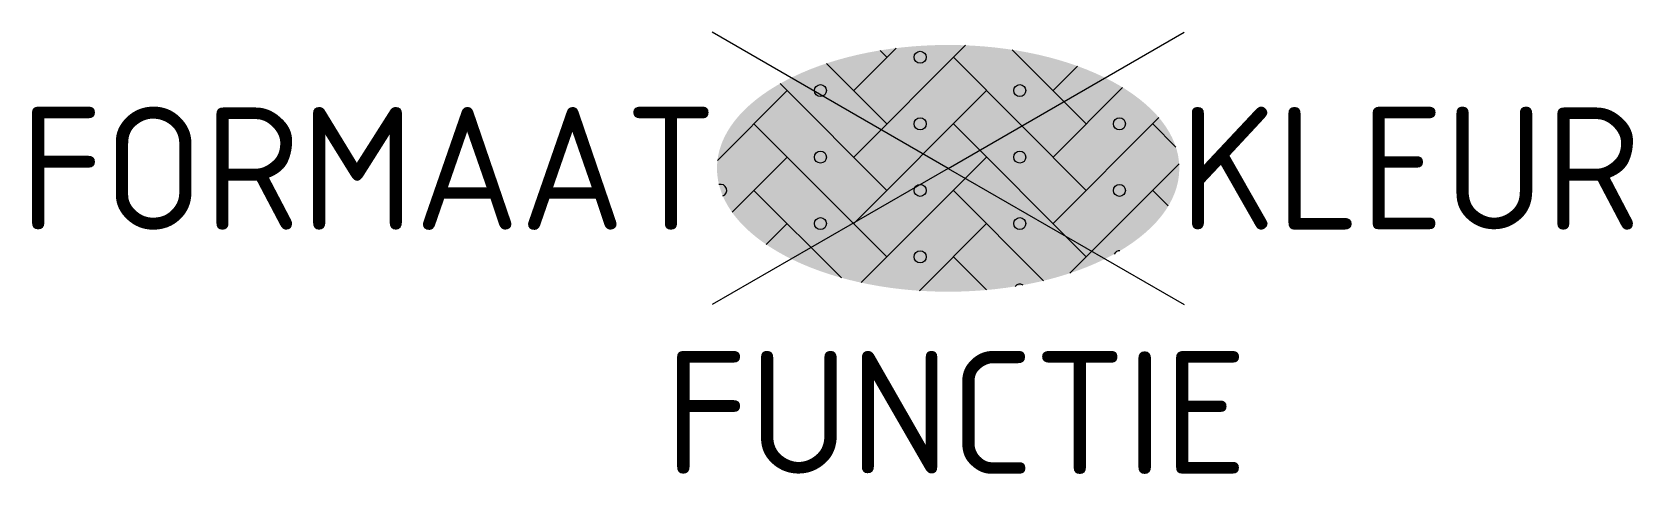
# Model space of a CAD drawing. Extents: x -13.5 to 10.1, y -4.5 to 2.
import ezdxf
from ezdxf.enums import TextEntityAlignment as Align

# ---------------------------------------------------------------- set-up
doc = ezdxf.new("R2010")
doc.units = 0
doc.styles.add('NLCS-ISO', font='NLCS-ISO.ttf')

msp = doc.modelspace()

# ---------------------------------------------------------------- hatches: boundary and pattern name
h = msp.add_hatch(color=254)
edge = h.paths.add_edge_path()
edge.add_ellipse((0, 0), major_axis=(3.395, 0), ratio=0.533267, start_angle=0, end_angle=360)

# ---------------------------------------------------------------- linework, layer by layer
for p, q in [((0, 0), (-3.464, 2)), ((0, 0), (3.464, 2)), ((-1.387, 0.165), (0.253, 1.805)), ((-1.387, 1.141), (-0.764, 1.764)), ((-1, 1.73), (-0.899, 1.629)), ((0.942, 1.739), (2.028, 0.653)), ((-1.786, 1.54), (-0.899, 0.653)), ((0.077, 1.629), (2.028, -0.323)), ((1.54, 1.141), (1.9, 1.5)), ((-2.466, 1.244), (-0.899, -0.323)), ((1.54, 0.165), (2.563, 1.187)), ((-3.388, 0.116), (-2.363, 1.141)), ((-1.387, -0.811), (0.565, 1.141)), ((1.54, -0.811), (3.095, 0.744)), ((-2.851, 0.653), (-0.899, -1.299)), ((0.077, 0.653), (2.028, -1.299)), ((3.004, 0.653), (3.344, 0.313)), ((0, 0), (-3.464, -2)), ((-3.172, -0.645), (-2.363, 0.165)), ((-1.278, -1.677), (0.565, 0.165)), ((0, 0), (3.464, -2)), ((1.788, -1.539), (3.393, 0.066)), ((-2.851, -0.323), (-1.568, -1.606)), ((0.077, -0.323), (1.402, -1.649)), ((3.004, -0.323), (3.233, -0.552)), ((-2.67, -1.118), (-2.363, -0.811)), ((-0.421, -1.796), (0.565, -0.811)), ((0.077, -1.299), (0.563, -1.785))]:
    msp.add_line(p, q)
for centre in [(-0.411, 1.629), (-1.875, 1.141), (1.052, 1.141), (1.052, 1.141), (-0.411, 0.653), (2.516, 0.653), (-1.875, 0.165), (1.052, 0.165), (-0.411, -0.323), (2.516, -0.323), (-1.875, -0.811), (1.052, -0.811), (-0.411, -1.299)]:
    msp.add_circle(centre, 0.0881)
for centre, start, end in [((-3.339, -0.323), 289.9697, 107.5509), ((2.516, -1.299), 85.1088, 154.3245), ((1.052, -1.787), 57.0681, 142.4418)]:
    msp.add_arc(centre, 0.0881, start, end)

# ---------------------------------------------------------------- texts
at = {"style": 'NLCS-ISO'}
msp.add_attdef('FORMAAT', text='DF', height=1.8, dxfattribs=at).set_placement((-3.395, 0), align=Align.MIDDLE_RIGHT)
msp.add_attdef('KLEUR', text='RD', height=1.8, dxfattribs=at).set_placement((3.395, 0), align=Align.MIDDLE_LEFT)
at = {"style": 'NLCS-ISO', "flags": 1}
msp.add_attdef('FUNCTIE', text='', height=1.8, dxfattribs=at).set_placement((0.116, -3.585), align=Align.MIDDLE_CENTER)

doc.saveas('drawing.dxf')
